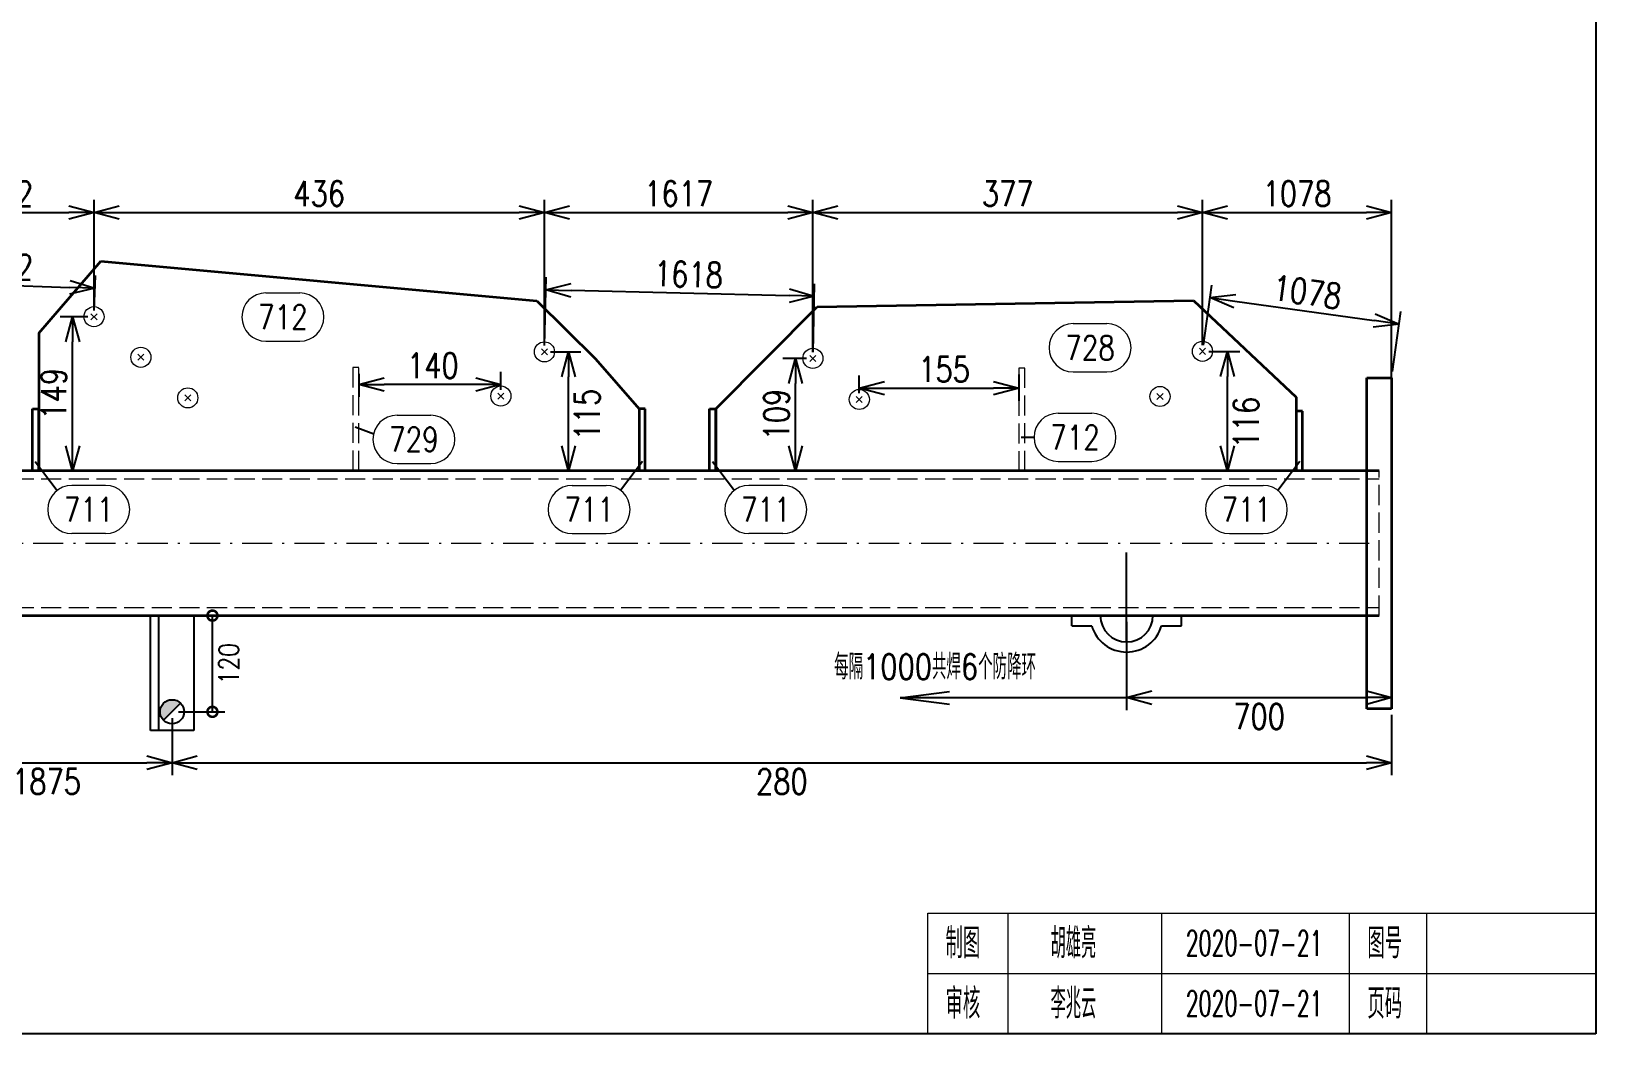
# Model space of a CAD drawing. Extents: x 1310 to 15542, y -76 to 8381.
# Drawn here: x 2291.7 to 2447.4, y 2203.8 to 2303.5 of the extents above; entities that cross this region are included whole.
import ezdxf
from ezdxf.enums import TextEntityAlignment as Align

# ---------------------------------------------------------------- set-up
doc = ezdxf.new("R2010")
doc.units = 0
doc.header["$MEASUREMENT"] = 0
doc.linetypes.add('一点画线', pattern=[5.2, 3, -1, 0.2, -1])
doc.linetypes.add('虚线', pattern=[2.75, 2, -0.75])
doc.layers.get('0').update_dxf_attribs({"linetype": 'CONTINUOUS', "lineweight": 25})
doc.layers.get('Defpoints').update_dxf_attribs({"linetype": 'CONTINUOUS'})
doc.layers.add('4', color=7, linetype='CONTINUOUS', lineweight=25)
doc.layers.add('5', color=7, linetype='CONTINUOUS', lineweight=25)
doc.styles.add('DimFont', font='simplex.shx', dxfattribs={"width": 0.8, "bigfont": 'gbhzfs.shx'})
doc.styles.get("Standard").update_dxf_attribs({"font": 'simplex.shx', "width": 0.7, "height": 3, "bigfont": 'gbhzfs.shx'})
doc.dimstyles.new('DHDxfDimStyleOpen30', dxfattribs={"dimtxt": 2.5, "dimasz": 2.5, "dimexe": 1.25, "dimexo": 0.625, "dimtad": 2, "dimtxsty": 'DimFont', "dimblk": 'OPEN30', "dimblk1": 'OPEN30', "dimblk2": 'OPEN30', "dimcen": 2.5, "dimadec": 0, "dimazin": 0, "dimtfac": 1, "dimtmove": 0, "dimatfit": 3, "dimfxl": 0, "dimarcsym": 0})

# ---------------------------------------------------------------- blocks, each defined once
blk = doc.blocks.new('板孔21.5')
at = {"layer": '5', "color": 7, "linetype": 'Continuous', "lineweight": 13}
for p, q in [((-0.3, -0.3), (0.3, 0.3)), ((0.3, -0.3), (-0.3, 0.3))]:
    blk.add_line(p, q, dxfattribs=at)
blk.add_circle((0, 0), 1, dxfattribs=at)
blk = doc.blocks.new('_OPEN30')
at = {"color": 0, "linetype": 'ByBlock', "lineweight": -2}
for p, q in [((-1, 0.268), (0, 0)), ((0, 0), (-1, -0.268)), ((0, 0), (-1, 0))]:
    blk.add_line(p, q, dxfattribs=at)
blk = doc.blocks.new('*D419')
at = {"layer": '5', "color": 96, "linetype": 'Continuous', "lineweight": -2}
for p, q in [((2408.36, 2272.3), (2409.2, 2278.27)), ((2411.5, 2276.68), (2425.38, 2274.74)), ((2427.19, 2269.66), (2428.02, 2275.63))]:
    blk.add_line(p, q, dxfattribs=at)
at = {"layer": 'Defpoints', "color": 0, "linetype": 'Continuous'}
for p in [(2427.85, 2274.39), (2408.27, 2271.68), (2427.1, 2269.05)]:
    blk.add_point(p, dxfattribs=at)
at = {"layer": '5', "color": 96, "linetype": 'Continuous', "lineweight": -2, "xscale": 2.5, "yscale": 2.5, "zscale": 2.5}
for p, rotation in [((2409.02, 2277.03), 172.0278878811526), ((2427.85, 2274.39), 352.0278878811527)]:
    blk.add_blockref('_OPEN30', p, dxfattribs=dict(at, rotation=rotation))
at = {"layer": '5', "color": 96, "linetype": 'Continuous', "lineweight": 18, "insert": (2418.7, 2277.57), "char_height": 2.5, "attachment_point": 5, "rotation": 352.0279, "line_spacing_factor": 0.6, "style": 'DimFont'}
blk.add_mtext('1078', dxfattribs=at)
blk = doc.blocks.new('*D423')
at = {"layer": '5', "color": 6, "linetype": 'Continuous', "lineweight": -2}
for p, q in [((2297.29, 2275.13), (2294.54, 2275.13)), ((2295.79, 2262.29), (2295.79, 2272.63)), ((2297.29, 2259.79), (2294.54, 2259.79))]:
    blk.add_line(p, q, dxfattribs=at)
at = {"layer": 'Defpoints', "color": 0, "linetype": 'Continuous'}
for p in [(2295.79, 2275.13), (2297.92, 2275.13), (2297.92, 2259.79)]:
    blk.add_point(p, dxfattribs=at)
at = {"layer": '5', "color": 6, "linetype": 'Continuous', "lineweight": -2, "xscale": 2.5, "yscale": 2.5, "zscale": 2.5}
for p, rotation in [((2295.79, 2275.13), 90), ((2295.79, 2259.79), 270)]:
    blk.add_blockref('_OPEN30', p, dxfattribs=dict(at, rotation=rotation))
at = {"layer": '5', "color": 6, "linetype": 'Continuous', "lineweight": 18, "insert": (2293.91, 2267.46), "char_height": 2.5, "attachment_point": 5, "rotation": 90, "line_spacing_factor": 0.6, "style": 'DimFont'}
blk.add_mtext('149', dxfattribs=at)
blk = doc.blocks.new('*D424')
at = {"layer": '5', "color": 6, "linetype": 'Continuous', "lineweight": -2}
for p, q in [((2343.38, 2271.63), (2346.4, 2271.63)), ((2345.15, 2262.29), (2345.15, 2269.13)), ((2343.38, 2259.79), (2346.4, 2259.79))]:
    blk.add_line(p, q, dxfattribs=at)
at = {"layer": 'Defpoints', "color": 0, "linetype": 'Continuous'}
for p in [(2342.76, 2271.63), (2345.15, 2271.63), (2342.76, 2259.79)]:
    blk.add_point(p, dxfattribs=at)
at = {"layer": '5', "color": 6, "linetype": 'Continuous', "lineweight": -2, "xscale": 2.5, "yscale": 2.5, "zscale": 2.5}
for p, rotation in [((2345.15, 2271.63), 90), ((2345.15, 2259.79), 270)]:
    blk.add_blockref('_OPEN30', p, dxfattribs=dict(at, rotation=rotation))
at = {"layer": '5', "color": 6, "linetype": 'Continuous', "lineweight": 18, "insert": (2347.02, 2265.39), "char_height": 2.5, "attachment_point": 5, "rotation": 90, "line_spacing_factor": 0.6, "style": 'DimFont'}
blk.add_mtext('115', dxfattribs=at)
blk = doc.blocks.new('*D425')
at = {"layer": '5', "color": 6, "linetype": 'Continuous', "lineweight": -2}
for p, q in [((2368.86, 2270.98), (2366.5, 2270.98)), ((2367.75, 2262.29), (2367.75, 2268.48)), ((2368.86, 2259.79), (2366.5, 2259.79))]:
    blk.add_line(p, q, dxfattribs=at)
at = {"layer": 'Defpoints', "color": 0, "linetype": 'Continuous'}
for p in [(2367.75, 2270.98), (2369.48, 2270.98), (2369.48, 2259.79)]:
    blk.add_point(p, dxfattribs=at)
at = {"layer": '5', "color": 6, "linetype": 'Continuous', "lineweight": -2, "xscale": 2.5, "yscale": 2.5, "zscale": 2.5}
for p, rotation in [((2367.75, 2270.98), 90), ((2367.75, 2259.79), 270)]:
    blk.add_blockref('_OPEN30', p, dxfattribs=dict(at, rotation=rotation))
at = {"layer": '5', "color": 6, "linetype": 'Continuous', "lineweight": 18, "insert": (2365.87, 2265.39), "char_height": 2.5, "attachment_point": 5, "rotation": 90, "line_spacing_factor": 0.6, "style": 'DimFont'}
blk.add_mtext('109', dxfattribs=at)
blk = doc.blocks.new('*D426')
at = {"layer": '5', "color": 6, "linetype": 'Continuous', "lineweight": -2}
for p, q in [((2408.9, 2271.68), (2412, 2271.68)), ((2410.75, 2262.29), (2410.75, 2269.18)), ((2408.9, 2259.79), (2412, 2259.79))]:
    blk.add_line(p, q, dxfattribs=at)
at = {"layer": 'Defpoints', "color": 0, "linetype": 'Continuous'}
for p in [(2408.27, 2271.68), (2410.75, 2271.68), (2408.27, 2259.79)]:
    blk.add_point(p, dxfattribs=at)
at = {"layer": '5', "color": 6, "linetype": 'Continuous', "lineweight": -2, "xscale": 2.5, "yscale": 2.5, "zscale": 2.5}
for p, rotation in [((2410.75, 2271.68), 90), ((2410.75, 2259.79), 270)]:
    blk.add_blockref('_OPEN30', p, dxfattribs=dict(at, rotation=rotation))
at = {"layer": '5', "color": 6, "linetype": 'Continuous', "lineweight": 18, "insert": (2412.62, 2264.59), "char_height": 2.5, "attachment_point": 5, "rotation": 90, "line_spacing_factor": 0.6, "style": 'DimFont'}
blk.add_mtext('116', dxfattribs=at)
blk = doc.blocks.new('*D428')
at = {"layer": '5', "color": 96, "linetype": 'Continuous', "lineweight": -2}
for p, q in [((2278.95, 2276.39), (2279.07, 2279.85)), ((2297.94, 2275.75), (2298.06, 2279.21)), ((2281.53, 2278.52), (2295.51, 2278.04))]:
    blk.add_line(p, q, dxfattribs=at)
at = {"layer": 'Defpoints', "color": 0, "linetype": 'Continuous'}
for p in [(2298.01, 2277.96), (2278.93, 2275.77), (2297.92, 2275.13)]:
    blk.add_point(p, dxfattribs=at)
at = {"layer": '5', "color": 96, "linetype": 'Continuous', "lineweight": -2, "xscale": 2.5, "yscale": 2.5, "zscale": 2.5}
for p, rotation in [((2279.03, 2278.6), 178.0551449607421), ((2298.01, 2277.96), 358.0551449607422)]:
    blk.add_blockref('_OPEN30', p, dxfattribs=dict(at, rotation=rotation))
at = {"layer": '5', "color": 96, "linetype": 'Continuous', "lineweight": 18, "insert": (2288.43, 2280.16), "char_height": 2.5, "attachment_point": 5, "rotation": 358.0551, "line_spacing_factor": 0.6, "style": 'DimFont'}
blk.add_mtext('1422', dxfattribs=at)
blk = doc.blocks.new('*D429')
at = {"layer": '5', "color": 96, "linetype": 'Continuous', "lineweight": -2}
for p, q in [((2342.78, 2272.25), (2342.94, 2279.06)), ((2345.41, 2277.75), (2367.14, 2277.22)), ((2369.5, 2271.61), (2369.66, 2278.41))]:
    blk.add_line(p, q, dxfattribs=at)
at = {"layer": 'Defpoints', "color": 0, "linetype": 'Continuous'}
for p in [(2369.63, 2277.16), (2342.76, 2271.63), (2369.48, 2270.98)]:
    blk.add_point(p, dxfattribs=at)
at = {"layer": '5', "color": 96, "linetype": 'Continuous', "lineweight": -2, "xscale": 2.5, "yscale": 2.5, "zscale": 2.5}
for p, rotation in [((2342.91, 2277.81), 178.6092637339684), ((2369.63, 2277.16), 358.6092637339684)]:
    blk.add_blockref('_OPEN30', p, dxfattribs=dict(at, rotation=rotation))
at = {"layer": '5', "color": 96, "linetype": 'Continuous', "lineweight": 18, "insert": (2357.1, 2279.34), "char_height": 2.5, "attachment_point": 5, "rotation": 358.6093, "line_spacing_factor": 0.6, "style": 'DimFont'}
blk.add_mtext('1618', dxfattribs=at)
blk = doc.blocks.new('*D433')
at = {"layer": '5', "color": 7, "linetype": 'Continuous', "lineweight": -2}
for p, q in [((2278.93, 2276.4), (2278.93, 2286.75)), ((2297.92, 2275.75), (2297.92, 2286.75)), ((2281.43, 2285.5), (2295.42, 2285.5))]:
    blk.add_line(p, q, dxfattribs=at)
at = {"layer": 'Defpoints', "color": 0, "linetype": 'Continuous'}
for p in [(2297.92, 2285.5), (2278.93, 2275.77), (2297.92, 2275.13)]:
    blk.add_point(p, dxfattribs=at)
at = {"layer": '5', "color": 7, "linetype": 'Continuous', "lineweight": -2, "xscale": 2.5, "yscale": 2.5, "zscale": 2.5, "rotation": 180}
blk.add_blockref('_OPEN30', (2278.93, 2285.5), dxfattribs=at)
at = {"layer": '5', "color": 7, "linetype": 'Continuous', "lineweight": -2, "xscale": 2.5, "yscale": 2.5, "zscale": 2.5}
blk.add_blockref('_OPEN30', (2297.92, 2285.5), dxfattribs=at)
at = {"layer": '5', "color": 7, "linetype": 'Continuous', "lineweight": 18, "insert": (2288.43, 2287.37), "char_height": 2.5, "attachment_point": 5, "line_spacing_factor": 0.6, "style": 'DimFont'}
blk.add_mtext('1422', dxfattribs=at)
blk = doc.blocks.new('*D434')
at = {"layer": '5', "color": 7, "linetype": 'Continuous', "lineweight": -2}
for p, q in [((2297.92, 2275.75), (2297.92, 2286.75)), ((2342.76, 2272.25), (2342.76, 2286.75)), ((2300.42, 2285.5), (2340.26, 2285.5))]:
    blk.add_line(p, q, dxfattribs=at)
at = {"layer": 'Defpoints', "color": 0, "linetype": 'Continuous'}
for p in [(2342.76, 2285.5), (2297.92, 2275.13), (2342.76, 2271.63)]:
    blk.add_point(p, dxfattribs=at)
at = {"layer": '5', "color": 7, "linetype": 'Continuous', "lineweight": -2, "xscale": 2.5, "yscale": 2.5, "zscale": 2.5, "rotation": 180}
blk.add_blockref('_OPEN30', (2297.92, 2285.5), dxfattribs=at)
at = {"layer": '5', "color": 7, "linetype": 'Continuous', "lineweight": -2, "xscale": 2.5, "yscale": 2.5, "zscale": 2.5}
blk.add_blockref('_OPEN30', (2342.76, 2285.5), dxfattribs=at)
at = {"layer": '5', "color": 7, "linetype": 'Continuous', "lineweight": 18, "insert": (2320.34, 2287.37), "char_height": 2.5, "attachment_point": 5, "line_spacing_factor": 0.6, "style": 'DimFont'}
blk.add_mtext('436', dxfattribs=at)
blk = doc.blocks.new('*D435')
at = {"layer": '5', "color": 7, "linetype": 'Continuous', "lineweight": -2}
for p, q in [((2342.76, 2272.25), (2342.76, 2286.75)), ((2369.48, 2271.61), (2369.48, 2286.75)), ((2345.26, 2285.5), (2366.98, 2285.5))]:
    blk.add_line(p, q, dxfattribs=at)
at = {"layer": 'Defpoints', "color": 0, "linetype": 'Continuous'}
for p in [(2369.48, 2285.5), (2342.76, 2271.63), (2369.48, 2270.98)]:
    blk.add_point(p, dxfattribs=at)
at = {"layer": '5', "color": 7, "linetype": 'Continuous', "lineweight": -2, "xscale": 2.5, "yscale": 2.5, "zscale": 2.5, "rotation": 180}
blk.add_blockref('_OPEN30', (2342.76, 2285.5), dxfattribs=at)
at = {"layer": '5', "color": 7, "linetype": 'Continuous', "lineweight": -2, "xscale": 2.5, "yscale": 2.5, "zscale": 2.5}
blk.add_blockref('_OPEN30', (2369.48, 2285.5), dxfattribs=at)
at = {"layer": '5', "color": 7, "linetype": 'Continuous', "lineweight": 18, "insert": (2356.12, 2287.37), "char_height": 2.5, "attachment_point": 5, "line_spacing_factor": 0.6, "style": 'DimFont'}
blk.add_mtext('1617', dxfattribs=at)
blk = doc.blocks.new('*D436')
at = {"layer": '5', "color": 7, "linetype": 'Continuous', "lineweight": -2}
for p, q in [((2369.48, 2271.61), (2369.48, 2286.75)), ((2408.27, 2272.31), (2408.27, 2286.75)), ((2371.98, 2285.5), (2405.77, 2285.5))]:
    blk.add_line(p, q, dxfattribs=at)
at = {"layer": 'Defpoints', "color": 0, "linetype": 'Continuous'}
for p in [(2408.27, 2285.5), (2369.48, 2270.98), (2408.27, 2271.68)]:
    blk.add_point(p, dxfattribs=at)
at = {"layer": '5', "color": 7, "linetype": 'Continuous', "lineweight": -2, "xscale": 2.5, "yscale": 2.5, "zscale": 2.5, "rotation": 180}
blk.add_blockref('_OPEN30', (2369.48, 2285.5), dxfattribs=at)
at = {"layer": '5', "color": 7, "linetype": 'Continuous', "lineweight": -2, "xscale": 2.5, "yscale": 2.5, "zscale": 2.5}
blk.add_blockref('_OPEN30', (2408.27, 2285.5), dxfattribs=at)
at = {"layer": '5', "color": 7, "linetype": 'Continuous', "lineweight": 18, "insert": (2388.88, 2287.37), "char_height": 2.5, "attachment_point": 5, "line_spacing_factor": 0.6, "style": 'DimFont'}
blk.add_mtext('377', dxfattribs=at)
blk = doc.blocks.new('*D437')
at = {"layer": '5', "color": 7, "linetype": 'Continuous', "lineweight": -2}
for p, q in [((2408.27, 2272.31), (2408.27, 2286.75)), ((2427.1, 2253.21), (2427.1, 2286.75)), ((2410.77, 2285.5), (2424.6, 2285.5))]:
    blk.add_line(p, q, dxfattribs=at)
at = {"layer": 'Defpoints', "color": 0, "linetype": 'Continuous'}
for p in [(2427.1, 2285.5), (2408.27, 2271.68), (2427.1, 2252.59)]:
    blk.add_point(p, dxfattribs=at)
at = {"layer": '5', "color": 7, "linetype": 'Continuous', "lineweight": -2, "xscale": 2.5, "yscale": 2.5, "zscale": 2.5, "rotation": 180}
blk.add_blockref('_OPEN30', (2408.27, 2285.5), dxfattribs=at)
at = {"layer": '5', "color": 7, "linetype": 'Continuous', "lineweight": -2, "xscale": 2.5, "yscale": 2.5, "zscale": 2.5}
blk.add_blockref('_OPEN30', (2427.1, 2285.5), dxfattribs=at)
at = {"layer": '5', "color": 7, "linetype": 'Continuous', "lineweight": 18, "insert": (2417.69, 2287.37), "char_height": 2.5, "attachment_point": 5, "line_spacing_factor": 0.6, "style": 'DimFont'}
blk.add_mtext('1078', dxfattribs=at)
blk = doc.blocks.new('*D438')
at = {"layer": '5', "color": 134, "linetype": 'Continuous', "lineweight": -2}
for p, q in [((2324.29, 2269.44), (2324.29, 2267.14)), ((2338.43, 2267.86), (2338.43, 2269.64)), ((2335.93, 2268.39), (2326.79, 2268.39))]:
    blk.add_line(p, q, dxfattribs=at)
at = {"layer": 'Defpoints', "color": 0, "linetype": 'Continuous'}
for p in [(2324.29, 2270.07), (2324.29, 2268.39), (2338.43, 2267.24)]:
    blk.add_point(p, dxfattribs=at)
at = {"layer": '5', "color": 134, "linetype": 'Continuous', "lineweight": -2, "xscale": 2.5, "yscale": 2.5, "zscale": 2.5, "rotation": 180}
blk.add_blockref('_OPEN30', (2324.29, 2268.39), dxfattribs=at)
at = {"layer": '5', "color": 134, "linetype": 'Continuous', "lineweight": -2, "xscale": 2.5, "yscale": 2.5, "zscale": 2.5}
blk.add_blockref('_OPEN30', (2338.43, 2268.39), dxfattribs=at)
at = {"layer": '5', "color": 134, "linetype": 'Continuous', "lineweight": 18, "insert": (2331.65, 2270.26), "char_height": 2.5, "attachment_point": 5, "line_spacing_factor": 0.6, "style": 'DimFont'}
blk.add_mtext('140', dxfattribs=at)
blk = doc.blocks.new('*D439')
at = {"layer": '5', "color": 134, "linetype": 'Continuous', "lineweight": -2}
for p, q in [((2374.11, 2267.52), (2374.11, 2269.27)), ((2389.98, 2269.39), (2389.98, 2266.77)), ((2376.61, 2268.02), (2387.48, 2268.02))]:
    blk.add_line(p, q, dxfattribs=at)
at = {"layer": 'Defpoints', "color": 0, "linetype": 'Continuous'}
for p in [(2389.98, 2270.01), (2389.98, 2268.02), (2374.11, 2266.89)]:
    blk.add_point(p, dxfattribs=at)
at = {"layer": '5', "color": 134, "linetype": 'Continuous', "lineweight": -2, "xscale": 2.5, "yscale": 2.5, "zscale": 2.5, "rotation": 180}
blk.add_blockref('_OPEN30', (2374.11, 2268.02), dxfattribs=at)
at = {"layer": '5', "color": 134, "linetype": 'Continuous', "lineweight": -2, "xscale": 2.5, "yscale": 2.5, "zscale": 2.5}
blk.add_blockref('_OPEN30', (2389.98, 2268.02), dxfattribs=at)
at = {"layer": '5', "color": 134, "linetype": 'Continuous', "lineweight": 18, "insert": (2382.55, 2269.89), "char_height": 2.5, "attachment_point": 5, "line_spacing_factor": 0.6, "style": 'DimFont'}
blk.add_mtext('155', dxfattribs=at)
blk = doc.blocks.new('_DotSmall')
at = {"color": 0, "linetype": 'ByBlock', "const_width": 0.5}
blk.add_lwpolyline([(-0.0625, 0, 1), (0.0625, 0, 1)], format="xyb", close=True, dxfattribs=at)
blk = doc.blocks.new('*D593')
at = {"layer": '5', "color": 6, "linetype": 'Continuous', "lineweight": -2}
for p, q in [((2308.47, 2245.39), (2310.96, 2245.39)), ((2309.71, 2235.82), (2309.71, 2245.39)), ((2306.32, 2235.82), (2310.96, 2235.82))]:
    blk.add_line(p, q, dxfattribs=at)
at = {"layer": 'Defpoints', "color": 0, "linetype": 'Continuous'}
for p in [(2307.85, 2245.39), (2309.71, 2245.39), (2305.69, 2235.82)]:
    blk.add_point(p, dxfattribs=at)
at = {"layer": '5', "color": 6, "linetype": 'Continuous', "lineweight": -2, "xscale": 2, "yscale": 2, "zscale": 2}
for p, rotation in [((2309.71, 2245.39), 90), ((2309.71, 2235.82), 270)]:
    blk.add_blockref('_DotSmall', p, dxfattribs=dict(at, rotation=rotation))
at = {"layer": '5', "color": 6, "linetype": 'Continuous', "lineweight": 18, "insert": (2311.34, 2240.61), "char_height": 2, "attachment_point": 5, "rotation": 90, "style": 'DimFont'}
blk.add_mtext('120', dxfattribs=at)
blk = doc.blocks.new('*D594')
at = {"color": 7, "linetype": 'Continuous', "lineweight": -2}
for p, q in [((2400.72, 2244.76), (2400.72, 2235.98)), ((2427.1, 2236.76), (2427.1, 2238.48)), ((2403.22, 2237.23), (2424.6, 2237.23))]:
    blk.add_line(p, q, dxfattribs=at)
at = {"layer": 'Defpoints', "color": 0, "linetype": 'Continuous'}
for p in [(2400.72, 2245.39), (2427.1, 2237.23), (2427.1, 2236.13)]:
    blk.add_point(p, dxfattribs=at)
at = {"color": 7, "linetype": 'Continuous', "lineweight": -2, "xscale": 2.5, "yscale": 2.5, "zscale": 2.5, "rotation": 180}
blk.add_blockref('_OPEN30', (2400.72, 2237.23), dxfattribs=at)
at = {"color": 7, "linetype": 'Continuous', "lineweight": -2, "xscale": 2.5, "yscale": 2.5, "zscale": 2.5}
blk.add_blockref('_OPEN30', (2427.1, 2237.23), dxfattribs=at)
at = {"color": 7, "linetype": 'Continuous', "lineweight": 18, "insert": (2413.91, 2235.35), "char_height": 2.5, "attachment_point": 5, "style": 'DimFont'}
blk.add_mtext('700', dxfattribs=at)
blk = doc.blocks.new('*D599')
at = {"color": 0, "linetype": 'Continuous', "lineweight": -2}
for p, q in [((2280.69, 2235.2), (2280.69, 2229.51)), ((2305.69, 2235.2), (2305.69, 2229.51)), ((2283.19, 2230.76), (2303.19, 2230.76))]:
    blk.add_line(p, q, dxfattribs=at)
at = {"layer": 'Defpoints', "color": 0, "linetype": 'Continuous'}
for p in [(2280.69, 2235.82), (2305.69, 2235.82), (2305.69, 2230.76)]:
    blk.add_point(p, dxfattribs=at)
at = {"color": 0, "linetype": 'Continuous', "lineweight": -2, "xscale": 2.5, "yscale": 2.5, "zscale": 2.5, "rotation": 180}
blk.add_blockref('_OPEN30', (2280.69, 2230.76), dxfattribs=at)
at = {"color": 0, "linetype": 'Continuous', "lineweight": -2, "xscale": 2.5, "yscale": 2.5, "zscale": 2.5}
blk.add_blockref('_OPEN30', (2305.69, 2230.76), dxfattribs=at)
at = {"color": 0, "linetype": 'Continuous', "insert": (2293.19, 2228.89), "char_height": 2.5, "attachment_point": 5, "style": 'DimFont'}
blk.add_mtext('1875', dxfattribs=at)
blk = doc.blocks.new('*D600')
at = {"color": 0, "linetype": 'Continuous', "lineweight": -2}
for p, q in [((2305.69, 2235.2), (2305.69, 2229.51)), ((2427.1, 2235.51), (2427.1, 2229.51)), ((2308.19, 2230.76), (2424.6, 2230.76))]:
    blk.add_line(p, q, dxfattribs=at)
at = {"layer": 'Defpoints', "color": 0, "linetype": 'Continuous'}
for p in [(2305.69, 2235.82), (2427.1, 2236.13), (2427.1, 2230.76)]:
    blk.add_point(p, dxfattribs=at)
at = {"color": 0, "linetype": 'Continuous', "lineweight": -2, "xscale": 2.5, "yscale": 2.5, "zscale": 2.5, "rotation": 180}
blk.add_blockref('_OPEN30', (2305.69, 2230.76), dxfattribs=at)
at = {"color": 0, "linetype": 'Continuous', "lineweight": -2, "xscale": 2.5, "yscale": 2.5, "zscale": 2.5}
blk.add_blockref('_OPEN30', (2427.1, 2230.76), dxfattribs=at)
at = {"color": 0, "linetype": 'Continuous', "insert": (2366.4, 2228.89), "char_height": 2.5, "attachment_point": 5, "style": 'DimFont'}
blk.add_mtext('280', dxfattribs=at)
blk = doc.blocks.new('CTDHK')
at = {"color": 0, "linetype": 'Continuous'}
for p, q in [((297, 210), (297, 0)), ((297, 0), (0, 0))]:
    blk.add_line(p, q, dxfattribs=at)

msp = doc.modelspace()

# ---------------------------------------------------------------- hatches: boundary and pattern name
msp.add_hatch(color=256).paths.add_polyline_path([(2304.491, 2235.825, 0.1989124), (2304.842, 2234.976), (2306.54, 2236.674, 0.6681786)])

# ---------------------------------------------------------------- linework, layer by layer
at = {"color": 0, "linetype": 'Continuous'}
for p, q in [((2323.934, 2264.169), (2325.785, 2263.48)), ((2390.238, 2263.155), (2391.503, 2263.143)), ((2292.075, 2260.728), (2294.261, 2257.853)), ((2352.532, 2260.728), (2350.346, 2257.853)), ((2359.481, 2260.728), (2361.667, 2257.853)), ((2417.959, 2260.728), (2415.773, 2257.853))]:
    msp.add_line(p, q, dxfattribs=at)
for p, q in [((2400.723, 2242.77), (2400.723, 2251.656)), ((2303.53, 2245.389), (2307.85, 2245.389)), ((2303.53, 2233.974), (2303.53, 2245.389)), ((2304.37, 2233.974), (2304.37, 2245.389)), ((2307.85, 2245.389), (2307.85, 2233.974)), ((2395.252, 2245.389), (2398.104, 2245.389)), ((2395.252, 2244.389), (2395.252, 2245.389)), ((2395.252, 2244.389), (2397.245, 2244.389)), ((2403.341, 2245.389), (2406.193, 2245.389)), ((2404.201, 2244.389), (2406.193, 2244.389)), ((2406.193, 2244.389), (2406.193, 2245.389)), ((2306.54, 2236.674), (2304.842, 2234.976)), ((2378.191, 2237.226), (2383.1, 2237.856)), ((2400.723, 2237.226), (2378.191, 2237.226)), ((2378.191, 2237.226), (2383.1, 2236.597)), ((2307.85, 2233.974), (2303.53, 2233.974))]:
    msp.add_line(p, q)
msp.add_circle((2305.691, 2235.825), 1.201)
for radius, start, end in [(3.619, 196.04206, 343.95794), (2.619, 180, 0)]:
    msp.add_arc((2400.723, 2245.389), radius, start, end)
at = {"layer": '4', "color": 1, "linetype": 'Continuous', "lineweight": 18}
for p, q in [((2380.922, 2215.801), (2447.422, 2215.801)), ((2380.922, 2203.801), (2380.922, 2215.801)), ((2388.922, 2203.801), (2388.922, 2215.801)), ((2404.222, 2203.801), (2404.222, 2215.801)), ((2422.922, 2203.801), (2422.922, 2215.801)), ((2430.622, 2203.801), (2430.622, 2215.801)), ((2380.922, 2209.801), (2447.422, 2209.801))]:
    msp.add_line(p, q, dxfattribs=at)
at = {"layer": '4', "color": 6, "linetype": 'Continuous', "lineweight": 18}
msp.add_lwpolyline([(2150.422, 2413.801), (2150.422, 2203.801), (2447.422, 2203.801), (2447.422, 2413.801)], close=True, dxfattribs=at)
at = {"layer": '5', "color": 7, "linetype": 'Continuous', "lineweight": 35}
for p, q in [((2292.418, 2273.483), (2298.611, 2280.645)), ((2298.611, 2280.645), (2341.997, 2276.716)), ((2341.997, 2276.716), (2347.856, 2270.938)), ((2359.824, 2265.96), (2369.897, 2276.107)), ((2369.897, 2276.107), (2407.395, 2276.749)), ((2407.395, 2276.749), (2417.616, 2267.123)), ((2292.418, 2273.483), (2292.418, 2259.789)), ((2347.856, 2270.938), (2352.189, 2265.96)), ((2424.633, 2269.046), (2427.102, 2269.046)), ((2424.633, 2236.131), (2424.633, 2269.046)), ((2427.102, 2269.046), (2427.102, 2236.131)), ((2417.616, 2267.123), (2417.616, 2259.789)), ((2291.8, 2259.789), (2291.8, 2265.954)), ((2291.8, 2265.954), (2292.418, 2265.954)), ((2292.418, 2259.789), (2292.418, 2265.96)), ((2352.189, 2265.96), (2352.189, 2259.789)), ((2352.806, 2265.954), (2352.189, 2265.954)), ((2352.189, 2265.954), (2352.189, 2259.789)), ((2352.806, 2259.789), (2352.806, 2265.954)), ((2359.206, 2259.789), (2359.206, 2265.954)), ((2359.206, 2265.954), (2359.824, 2265.954)), ((2359.824, 2259.789), (2359.824, 2265.96)), ((2359.824, 2265.954), (2359.824, 2259.789)), ((2417.616, 2265.96), (2417.616, 2259.789)), ((2418.233, 2265.741), (2417.616, 2265.741)), ((2418.233, 2259.789), (2418.233, 2265.741)), ((2425.868, 2259.789), (2182.665, 2259.789)), ((2352.189, 2259.789), (2292.418, 2259.789)), ((2417.616, 2259.789), (2359.824, 2259.789)), ((2182.665, 2245.389), (2425.868, 2245.389)), ((2427.102, 2236.131), (2424.633, 2236.131))]:
    msp.add_line(p, q, dxfattribs=at)
at = {"layer": '5', "color": 1, "linetype": 'Continuous', "lineweight": 18}
for p, q in [((2315.039, 2277.493), (2318.399, 2277.493)), ((2395.402, 2274.434), (2398.762, 2274.434)), ((2315.039, 2272.693), (2318.399, 2272.693)), ((2395.402, 2269.634), (2398.762, 2269.634)), ((2328.084, 2265.322), (2331.444, 2265.322)), ((2393.903, 2265.529), (2397.263, 2265.529)), ((2328.084, 2260.522), (2331.444, 2260.522)), ((2393.903, 2260.729), (2397.263, 2260.729)), ((2299.074, 2258.343), (2295.714, 2258.343)), ((2345.533, 2258.343), (2348.893, 2258.343)), ((2366.48, 2258.343), (2363.12, 2258.343)), ((2410.96, 2258.343), (2414.32, 2258.343)), ((2299.074, 2253.543), (2295.714, 2253.543)), ((2345.533, 2253.543), (2348.893, 2253.543)), ((2366.48, 2253.543), (2363.12, 2253.543)), ((2410.96, 2253.543), (2414.32, 2253.543))]:
    msp.add_line(p, q, dxfattribs=at)
at = {"layer": '5', "color": 7, "linetype": '虚线', "lineweight": 18}
for p, q in [((2324.291, 2270.069), (2323.673, 2270.069)), ((2323.673, 2270.069), (2323.673, 2259.789)), ((2324.291, 2259.789), (2324.291, 2270.069)), ((2390.601, 2270.012), (2389.984, 2270.012)), ((2389.984, 2270.012), (2389.984, 2259.789)), ((2390.601, 2259.789), (2390.601, 2270.012)), ((2182.665, 2258.989), (2425.868, 2258.989)), ((2425.868, 2245.389), (2425.868, 2259.789)), ((2182.665, 2246.189), (2425.868, 2246.189))]:
    msp.add_line(p, q, dxfattribs=at)
at = {"layer": '5', "color": 1, "linetype": '一点画线', "lineweight": 18}
msp.add_line((2182.665, 2252.589), (2425.868, 2252.589), dxfattribs=at)
at = {"layer": '5', "color": 1, "linetype": 'Continuous', "lineweight": 18}
for centre, start, end in [((2315.039, 2275.093), 90, 270), ((2318.399, 2275.093), 270, 90), ((2395.402, 2272.034), 90, 270), ((2398.762, 2272.034), 270, 90), ((2328.084, 2262.922), 90, 270), ((2331.444, 2262.922), 270, 90), ((2393.903, 2263.129), 90, 270), ((2397.263, 2263.129), 270, 90), ((2295.714, 2255.943), 90, 270), ((2299.074, 2255.943), 270, 90), ((2345.533, 2255.943), 90, 270), ((2348.893, 2255.943), 270, 90), ((2363.12, 2255.943), 90, 270), ((2366.48, 2255.943), 270, 90), ((2410.96, 2255.943), 90, 270), ((2414.32, 2255.943), 270, 90)]:
    msp.add_arc(centre, 2.4, start, end, dxfattribs=at)

# ---------------------------------------------------------------- block references
at = {"color": 2, "linetype": 'Continuous'}
msp.add_blockref('CTDHK', (2150.422, 2203.801), dxfattribs=at)
at = {"layer": '5', "color": 7, "linetype": 'Continuous', "lineweight": 35}
for p in [(2297.917, 2275.126), (2342.76, 2271.63), (2408.274, 2271.682), (2302.586, 2271.089), (2369.484, 2270.981), (2307.254, 2267.053), (2338.427, 2267.236), (2374.108, 2266.894), (2404.043, 2267.19)]:
    msp.add_blockref('板孔21.5', p, dxfattribs=at)

# ---------------------------------------------------------------- texts
at = {"color": 1, "linetype": 'Continuous', "lineweight": 18, "width": 0.8}
msp.add_text('每隔1000共焊6个防降环', height=2.5, dxfattribs=at).set_placement((2381.654, 2240.44), align=Align.MIDDLE)
at = {"layer": '4', "color": 1, "linetype": 'Continuous', "lineweight": 13}
for s, height, width, p in [('制图', 3, 0.8, (2384.422, 2212.801)), ('胡雄亮', 3, 0.7, (2395.422, 2212.801)), ('2020-07-21', 2.5, 0.6, (2413.422, 2212.801)), ('图号', 3, 0.8, (2426.422, 2212.801)), ('审核', 3, 0.8, (2384.422, 2206.801)), ('李兆云', 3, 0.7, (2395.422, 2206.801)), ('2020-07-21', 2.5, 0.6, (2413.422, 2206.801)), ('页码', 3, 0.8, (2426.422, 2206.801))]:
    msp.add_text(s, height=height, dxfattribs=dict(at, width=width)).set_placement(p, align=Align.MIDDLE_CENTER)
at = {"layer": '5', "color": 1, "linetype": 'Continuous', "lineweight": 18, "width": 0.8}
for s, p in [('712', (2316.719, 2275.093)), ('728', (2397.082, 2272.034)), ('729', (2329.764, 2262.922)), ('712', (2395.583, 2263.129)), ('711', (2297.394, 2255.943)), ('711', (2347.213, 2255.943)), ('711', (2364.8, 2255.943)), ('711', (2412.64, 2255.943))]:
    msp.add_text(s, height=2.4, dxfattribs=at).set_placement(p, align=Align.MIDDLE_CENTER)

# ---------------------------------------------------------------- dimensions: what is measured, and where the dimension line sits
at = {"color": 7, "linetype": 'Continuous', "lineweight": 18}
dim = msp.add_linear_dim(base=(2427.102, 2237.226), p1=(2400.723, 2245.389), p2=(2427.102, 2236.131), text='700', dimstyle='DHDxfDimStyleOpen30', override={"dimclrd": 7, "dimclre": 7, "dimclrt": 7}, dxfattribs=at)
dim.commit()
dim.dimension.update_dxf_attribs({"geometry": '*D594', "text_midpoint": (2413.912, 2237.226), "dimtype": 160})
at = {"color": 0, "linetype": 'Continuous'}
for base, p1, p2, text, picture, middle in [((2305.691, 2230.765), (2280.691, 2235.825), (2305.691, 2235.825), '1875', '*D599', (2293.191, 2228.89)), ((2427.102, 2230.765), (2305.691, 2235.825), (2427.102, 2236.131), '280', '*D600', (2366.397, 2228.89))]:
    dim = msp.add_linear_dim(base=base, p1=p1, p2=p2, text=text, dimstyle='DHDxfDimStyleOpen30', override={"dimtmove": 1}, dxfattribs=at)
    dim.commit()
    dim.dimension.update_dxf_attribs({"geometry": picture, "text_midpoint": middle})
at = {"layer": '5', "color": 7, "linetype": 'Continuous', "lineweight": 18}
for base, p1, p2, text, picture, middle in [((2297.917, 2285.497), (2278.933, 2275.77), (2297.917, 2275.126), '1422', '*D433', (2288.425, 2285.497)), ((2342.76, 2285.497), (2297.917, 2275.126), (2342.76, 2271.63), '436', '*D434', (2320.339, 2285.497)), ((2369.484, 2285.497), (2342.76, 2271.63), (2369.484, 2270.981), '1617', '*D435', (2356.122, 2285.497)), ((2408.274, 2285.497), (2369.484, 2270.981), (2408.274, 2271.682), '377', '*D436', (2388.879, 2285.497)), ((2427.102, 2285.497), (2408.274, 2271.682), (2427.102, 2252.589), '1078', '*D437', (2417.688, 2285.497))]:
    dim = msp.add_linear_dim(base=base, p1=p1, p2=p2, text=text, dimstyle='DHDxfDimStyleOpen30', override={"dimtxt": 2.5, "dimclrd": 7, "dimclre": 7, "dimclrt": 7}, dxfattribs=at)
    dim.commit()
    dim.dimension.update_dxf_attribs({"geometry": picture, "text_midpoint": middle, "dimtype": 160})
at = {"layer": '5', "color": 96, "linetype": 'Continuous', "lineweight": 18}
for base, p1, p2, angle, text, picture, middle in [((2298.013, 2277.958), (2278.933, 2275.77), (2297.917, 2275.126), 358.05514, '1422', '*D428', (2288.363, 2278.285)), ((2369.634, 2277.157), (2342.76, 2271.63), (2369.484, 2270.981), 358.60926, '1618', '*D429', (2357.05, 2277.463)), ((2427.851, 2274.393), (2408.274, 2271.682), (2427.102, 2269.046), 352.02789, '1078', '*D419', (2418.437, 2275.711))]:
    dim = msp.add_linear_dim(base=base, p1=p1, p2=p2, angle=angle, text=text, dimstyle='DHDxfDimStyleOpen30', override={"dimtxt": 2.5, "dimclrd": 96, "dimclre": 96, "dimclrt": 96}, dxfattribs=at)
    dim.commit()
    dim.dimension.update_dxf_attribs({"geometry": picture, "text_midpoint": middle, "dimtype": 161})
at = {"layer": '5', "color": 6, "linetype": 'Continuous', "lineweight": 18}
for base, p1, p2, text, picture, middle in [((2295.789, 2275.126), (2297.917, 2259.789), (2297.917, 2275.126), '149', '*D423', (2295.789, 2267.457)), ((2345.148, 2271.63), (2342.76, 2259.789), (2342.76, 2271.63), '115', '*D424', (2345.148, 2265.389)), ((2367.748, 2270.981), (2369.484, 2259.789), (2369.484, 2270.981), '109', '*D425', (2367.748, 2265.389)), ((2410.748, 2271.682), (2408.274, 2259.789), (2408.274, 2271.682), '116', '*D426', (2410.748, 2264.589))]:
    dim = msp.add_linear_dim(base=base, p1=p1, p2=p2, angle=90, text=text, dimstyle='DHDxfDimStyleOpen30', override={"dimtxt": 2.5, "dimclrd": 6, "dimclre": 6, "dimclrt": 6}, dxfattribs=at)
    dim.commit()
    dim.dimension.update_dxf_attribs({"geometry": picture, "text_midpoint": middle, "dimtype": 161})
at = {"layer": '5', "color": 134, "linetype": 'Continuous', "lineweight": 18}
for base, p1, p2, text, picture, middle in [((2324.291, 2268.386), (2338.427, 2267.236), (2324.291, 2270.069), '140', '*D438', (2331.648, 2268.386)), ((2389.984, 2268.018), (2374.108, 2266.894), (2389.984, 2270.012), '155', '*D439', (2382.546, 2268.018))]:
    dim = msp.add_linear_dim(base=base, p1=p1, p2=p2, text=text, dimstyle='DHDxfDimStyleOpen30', override={"dimtxt": 2.5, "dimclrd": 134, "dimclre": 134, "dimclrt": 134}, dxfattribs=at)
    dim.commit()
    dim.dimension.update_dxf_attribs({"geometry": picture, "text_midpoint": middle, "dimtype": 160})
at = {"layer": '5', "color": 6, "linetype": 'Continuous', "lineweight": 18}
dim = msp.add_linear_dim(base=(2309.713, 2245.389), p1=(2305.691, 2235.825), p2=(2307.85, 2245.389), angle=90, text='120', dimstyle='DHDxfDimStyleOpen30', override={"dimtxt": 2, "dimasz": 2, "dimblk1": 'DotSmall', "dimblk2": 'DotSmall', "dimsah": 1, "dimclrd": 6, "dimclre": 6, "dimclrt": 6}, dxfattribs=at)
dim.commit()
dim.dimension.update_dxf_attribs({"geometry": '*D593', "text_midpoint": (2311.338, 2240.607)})

doc.saveas('drawing.dxf')
